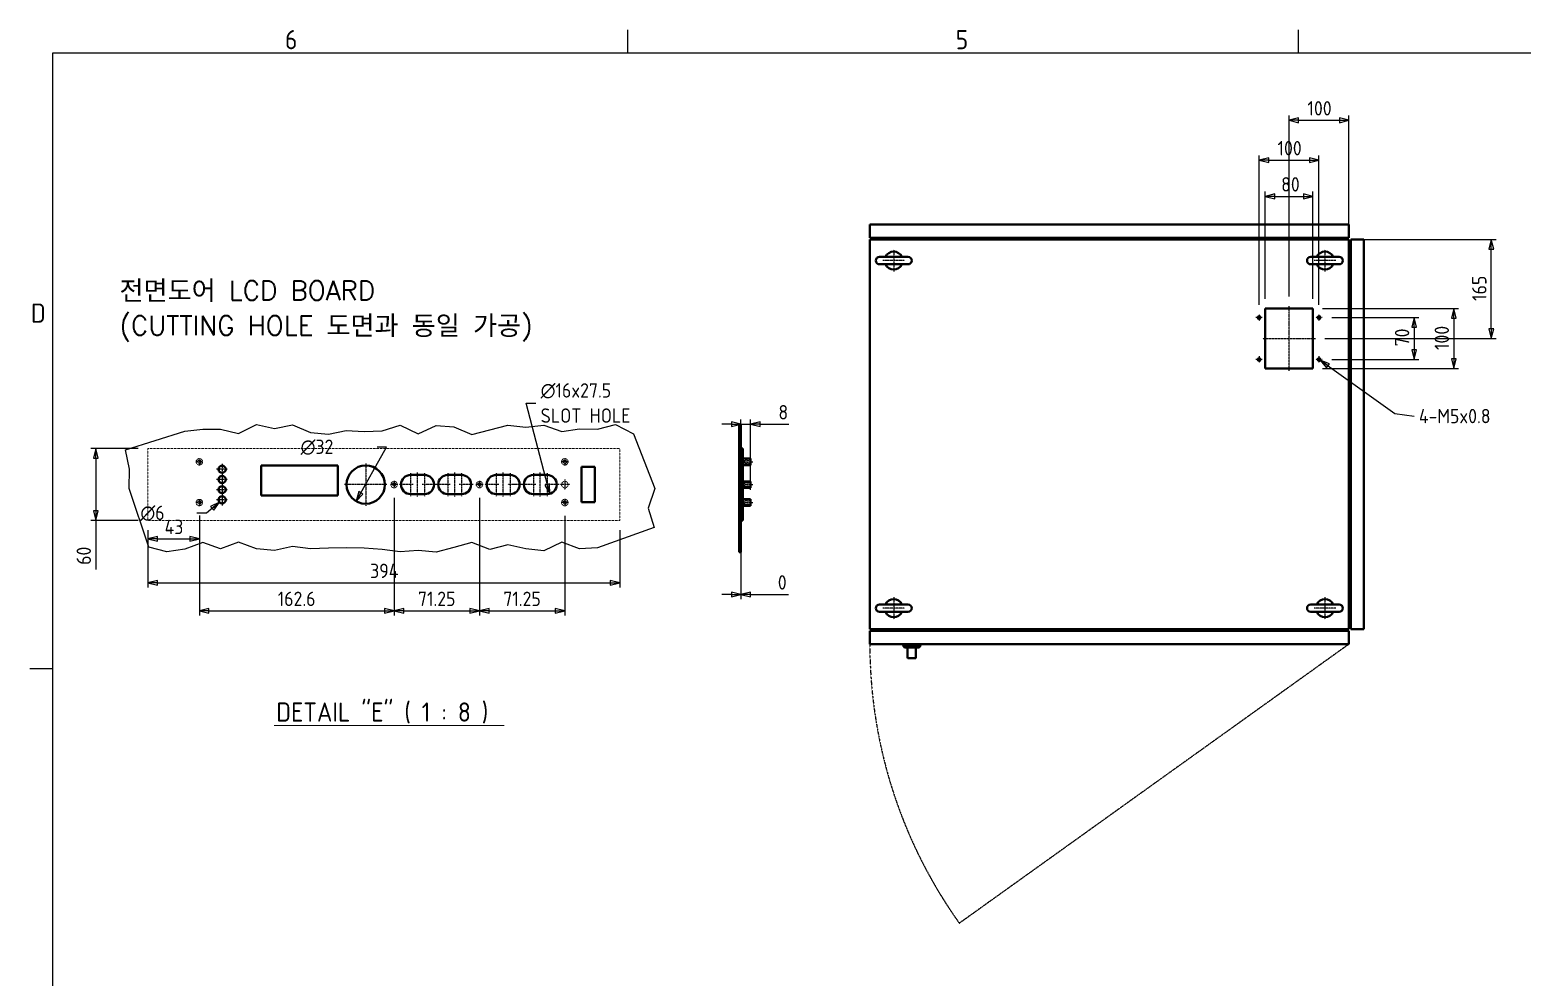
# Model space of a CAD drawing. Header units: millimetres. Extents: x 0 to 6720, y 0 to 4752.
# Drawn here: x 122 to 2613, y 3050 to 4630 of the extents above; entities that cross this region are included whole.
import ezdxf

# ---------------------------------------------------------------- set-up
doc = ezdxf.new("R2010")
doc.units = ezdxf.units.MM
for name, pattern in [('DPAB0445$0$CHAIN', [0.7087, 0.4724, -0.0591, 0.1181, -0.0591]), ('DPAB0445$0$DASH_DOT', [0.37, 0.24, -0.06, 0.01, -0.06]), ('DPAB0445$0$DASHED', [0.2067, 0.1654, -0.0413])]:
    doc.linetypes.add(name, pattern=pattern)
for name, color, linetype, lineweight in [('DPAB0445$0$가려진 것(ISO)', 2, 'DPAB0445$0$DASHED', 18), ('DPAB0445$0$가시적인 것(ISO)', 3, 'Continuous', 40), ('DPAB0445$0$가시적인 좁은 것(ISO)', 3, 'Continuous', 35), ('DPAB0445$0$경계(ISO)', 7, 'Continuous', 25), ('DPAB0445$0$기호(ISO)', 5, 'Continuous', 25), ('DPAB0445$0$끊기 선(JIS)', 7, 'Continuous', 25), ('DPAB0445$0$스케치 형상(ISO)', 3, 'Continuous', 25), ('DPAB0445$0$중심 표식(ISO)', 1, 'Continuous', 25), ('DPAB0445$0$중심선(ISO)', 1, 'Continuous', 25), ('DPAB0445$0$치수(ISO)', 2, 'Continuous', 25)]:
    doc.layers.add(name, color=color, linetype=linetype, lineweight=lineweight)
doc.styles.add('DPAB0445$0$문자 텍스트_PSTEK_POSCO', font='isocp.shx')
doc.styles.add('DPAB0445$0$치수 텍스트_PSTEK_POSCO', font='isocp.shx')
doc.styles.add('DPAB0445$0$텍스트 스타일512', font='isocp.shx')
doc.dimstyles.new('DPAB0445$0$치수_PSTEK_POSCO', dxfattribs={"dimscale": 16, "dimtxt": 1.5, "dimasz": 1, "dimexe": 0.5, "dimexo": 1, "dimgap": 0.5, "dimtad": 1, "dimrnd": 1e-08, "dimdsep": 46, "dimtxsty": 'DPAB0445$0$치수 텍스트_PSTEK_POSCO', "dimblk": 'DPAB0445$0$Filled-2', "dimcen": 0.09, "dimdle": 10, "dimclrd": 7, "dimclre": 7, "dimclrt": 2, "dimadec": 1, "dimazin": 2, "dimtfac": 1, "dimtmove": 0, "dimatfit": 3, "dimldrblk": 'DPAB0445$0$Filled-2', "dimfxl": 0, "dimtolj": 1, "dimlwd": -1, "dimlwe": -1, "dimarcsym": 0})
doc.dimstyles.new('DPAB0445$0$치수_PSTEK_POSCO$7', dxfattribs={"dimscale": 16, "dimtxt": 1.5, "dimasz": 1, "dimexe": 0.5, "dimexo": 1, "dimgap": 0.5, "dimtad": 1, "dimrnd": 1e-08, "dimdsep": 46, "dimtxsty": 'DPAB0445$0$치수 텍스트_PSTEK_POSCO', "dimblk": 'DPAB0445$0$Filled-2', "dimcen": 0.09, "dimdle": 10, "dimclrd": 7, "dimclre": 7, "dimclrt": 2, "dimadec": 1, "dimazin": 2, "dimtfac": 1, "dimtmove": 0, "dimatfit": 3, "dimldrblk": 'DPAB0445$0$Filled-2', "dimfxl": 0, "dimtolj": 1, "dimlwd": -1, "dimlwe": -1, "dimarcsym": 0})

# ---------------------------------------------------------------- blocks, each defined once
blk = doc.blocks.new('DPAB0445$0$경계 Default Border')
at = {"layer": 'DPAB0445$0$경계(ISO)'}
for p, q in [((70, 287), (70, 289.4)), ((140, 287), (140, 289.4)), ((10, 222.75), (7.6, 222.75))]:
    blk.add_line(p, q, dxfattribs=at)
at = {"layer": 'DPAB0445$0$경계(ISO)', "flags": 128}
blk.add_lwpolyline([(10, 10), (10, 287), (410, 287), (410, 10), (10, 10)], dxfattribs=at)
at = {"layer": 'DPAB0445$0$경계(ISO)', "color": 2, "char_height": 2, "attachment_point": 7, "style": 'DPAB0445$0$문자 텍스트_PSTEK_POSCO'}
for s, insert in [('6', (34.22, 287.38)), ('5', (104.22, 287.38)), ('D', (7.71, 258.86))]:
    blk.add_mtext(s, dxfattribs=dict(at, insert=insert))
blk = doc.blocks.new('DPAB0445$0$Filled-2')
at = {"color": 0}
for p, q in [((0, 0), (-1, 0.25)), ((-1, 0.25), (-1, -0.25)), ((-1, 0), (0, 0)), ((-1, -0.25), (0, 0))]:
    blk.add_line(p, q, dxfattribs=at)
at = {"color": 0, "flags": 128}
blk.add_lwpolyline([(-1, -0.25), (0, 0), (-1, 0.25), (-1, -0.25)], dxfattribs=at)
at = {"color": 0}
blk.add_solid([(-1, -0.25), (0, 0), (-1, 0.25), (-1, -0.25)], dxfattribs=at)
blk = doc.blocks.new('*D218')
at = {"layer": 'DPAB0445$0$치수(ISO)', "color": 7}
for p, q in [((2184.1, 4181.4), (2184.1, 4360.6)), ((2264.1, 4181.4), (2264.1, 4360.6)), ((2200.1, 4352.6), (2248.1, 4352.6))]:
    blk.add_line(p, q, dxfattribs=at)
at = {"layer": 'DPAB0445$0$치수(ISO)', "color": 7, "xscale": 16, "yscale": 16, "zscale": 16, "rotation": 180}
blk.add_blockref('DPAB0445$0$Filled-2', (2184.1, 4352.6), dxfattribs=at)
at = {"layer": 'DPAB0445$0$치수(ISO)', "color": 7, "xscale": 16, "yscale": 16, "zscale": 16}
blk.add_blockref('DPAB0445$0$Filled-2', (2264.1, 4352.6), dxfattribs=at)
at = {"layer": 'DPAB0445$0$치수(ISO)', "color": 2, "insert": (2210.9, 4372.6), "char_height": 24, "attachment_point": 4, "style": 'DPAB0445$0$치수 텍스트_PSTEK_POSCO'}
blk.add_mtext('\\A1;80', dxfattribs=at)
blk = doc.blocks.new('*D219')
at = {"layer": 'DPAB0445$0$치수(ISO)', "color": 7}
for p, q in [((2174.1, 4171.7), (2174.1, 4421)), ((2190.1, 4413), (2258.1, 4413)), ((2274.1, 4171.7), (2274.1, 4421))]:
    blk.add_line(p, q, dxfattribs=at)
at = {"layer": 'DPAB0445$0$치수(ISO)', "color": 7, "xscale": 16, "yscale": 16, "zscale": 16, "rotation": 180}
blk.add_blockref('DPAB0445$0$Filled-2', (2174.1, 4413), dxfattribs=at)
at = {"layer": 'DPAB0445$0$치수(ISO)', "color": 7, "xscale": 16, "yscale": 16, "zscale": 16}
blk.add_blockref('DPAB0445$0$Filled-2', (2274.1, 4413), dxfattribs=at)
at = {"layer": 'DPAB0445$0$치수(ISO)', "color": 2, "insert": (2204.9, 4433), "char_height": 24, "attachment_point": 4, "style": 'DPAB0445$0$치수 텍스트_PSTEK_POSCO'}
blk.add_mtext('\\A1;100', dxfattribs=at)
blk = doc.blocks.new('*D220')
at = {"layer": 'DPAB0445$0$치수(ISO)', "color": 7}
for p, q in [((2224.1, 4185.4), (2224.1, 4487.5)), ((2324.1, 4296.4), (2324.1, 4487.5)), ((2240.1, 4479.5), (2308.1, 4479.5))]:
    blk.add_line(p, q, dxfattribs=at)
at = {"layer": 'DPAB0445$0$치수(ISO)', "color": 7, "xscale": 16, "yscale": 16, "zscale": 16, "rotation": 180}
blk.add_blockref('DPAB0445$0$Filled-2', (2224.1, 4479.5), dxfattribs=at)
at = {"layer": 'DPAB0445$0$치수(ISO)', "color": 7, "xscale": 16, "yscale": 16, "zscale": 16}
blk.add_blockref('DPAB0445$0$Filled-2', (2324.1, 4479.5), dxfattribs=at)
at = {"layer": 'DPAB0445$0$치수(ISO)', "color": 2, "insert": (2254.9, 4499.5), "char_height": 24, "attachment_point": 4, "style": 'DPAB0445$0$치수 텍스트_PSTEK_POSCO'}
blk.add_mtext('\\A1;100', dxfattribs=at)
blk = doc.blocks.new('*D221')
at = {"layer": 'DPAB0445$0$치수(ISO)', "color": 7}
for p, q in [((2295.4, 4150.4), (2440.9, 4150.4)), ((2432.9, 4134.4), (2432.9, 4096.4)), ((2295.4, 4080.4), (2440.9, 4080.4))]:
    blk.add_line(p, q, dxfattribs=at)
at = {"layer": 'DPAB0445$0$치수(ISO)', "color": 7, "xscale": 16, "yscale": 16, "zscale": 16}
for p, rotation in [((2432.9, 4150.4), 90), ((2432.9, 4080.4), 270)]:
    blk.add_blockref('DPAB0445$0$Filled-2', p, dxfattribs=dict(at, rotation=rotation))
at = {"layer": 'DPAB0445$0$치수(ISO)', "color": 2, "insert": (2412.9, 4102.2), "char_height": 24, "attachment_point": 4, "rotation": 90, "style": 'DPAB0445$0$치수 텍스트_PSTEK_POSCO'}
blk.add_mtext('\\A1;70', dxfattribs=at)
blk = doc.blocks.new('*D222')
at = {"layer": 'DPAB0445$0$치수(ISO)', "color": 7}
for p, q in [((2280.1, 4165.4), (2507.2, 4165.4)), ((2499.2, 4149.4), (2499.2, 4081.4)), ((2280.1, 4065.4), (2507.2, 4065.4))]:
    blk.add_line(p, q, dxfattribs=at)
at = {"layer": 'DPAB0445$0$치수(ISO)', "color": 7, "xscale": 16, "yscale": 16, "zscale": 16}
for p, rotation in [((2499.2, 4165.4), 90), ((2499.2, 4065.4), 270)]:
    blk.add_blockref('DPAB0445$0$Filled-2', p, dxfattribs=dict(at, rotation=rotation))
at = {"layer": 'DPAB0445$0$치수(ISO)', "color": 2, "insert": (2479.2, 4096.2), "char_height": 24, "attachment_point": 4, "rotation": 90, "style": 'DPAB0445$0$치수 텍스트_PSTEK_POSCO'}
blk.add_mtext('\\A1;100', dxfattribs=at)
blk = doc.blocks.new('*D223')
at = {"layer": 'DPAB0445$0$치수(ISO)', "color": 7}
for p, q in [((2340.1, 4280.4), (2569.8, 4280.4)), ((2561.8, 4131.4), (2561.8, 4264.4)), ((2284.1, 4115.4), (2569.8, 4115.4))]:
    blk.add_line(p, q, dxfattribs=at)
at = {"layer": 'DPAB0445$0$치수(ISO)', "color": 7, "xscale": 16, "yscale": 16, "zscale": 16}
for p, rotation in [((2561.8, 4280.4), 90), ((2561.8, 4115.4), 270)]:
    blk.add_blockref('DPAB0445$0$Filled-2', p, dxfattribs=dict(at, rotation=rotation))
at = {"layer": 'DPAB0445$0$치수(ISO)', "color": 2, "insert": (2541.8, 4178.2), "char_height": 24, "attachment_point": 4, "rotation": 90, "style": 'DPAB0445$0$치수 텍스트_PSTEK_POSCO'}
blk.add_mtext('\\A1;165', dxfattribs=at)
blk = doc.blocks.new('*D249')
at = {"layer": 'DPAB0445$0$치수(ISO)', "color": 7}
for p, q in [((404.7, 3820), (404.7, 3773)), ((334.7, 3781), (388.7, 3781))]:
    blk.add_line(p, q, dxfattribs=at)
at = {"layer": 'DPAB0445$0$치수(ISO)', "color": 7, "xscale": 16, "yscale": 16, "zscale": 16, "rotation": 180}
blk.add_blockref('DPAB0445$0$Filled-2', (318.7, 3781), dxfattribs=at)
at = {"layer": 'DPAB0445$0$치수(ISO)', "color": 7, "xscale": 16, "yscale": 16, "zscale": 16}
blk.add_blockref('DPAB0445$0$Filled-2', (404.7, 3781), dxfattribs=at)
at = {"layer": 'DPAB0445$0$치수(ISO)', "color": 2, "insert": (346.6, 3801), "char_height": 24, "attachment_point": 4, "style": 'DPAB0445$0$치수 텍스트_PSTEK_POSCO'}
blk.add_mtext('\\A1;43', dxfattribs=at)
blk = doc.blocks.new('*D250')
at = {"layer": 'DPAB0445$0$치수(ISO)', "color": 7}
for p, q in [((729.9, 3849.5), (729.9, 3653)), ((404.7, 3820), (404.7, 3653)), ((420.7, 3661), (713.9, 3661))]:
    blk.add_line(p, q, dxfattribs=at)
at = {"layer": 'DPAB0445$0$치수(ISO)', "color": 7, "xscale": 16, "yscale": 16, "zscale": 16, "rotation": 180}
blk.add_blockref('DPAB0445$0$Filled-2', (404.7, 3661), dxfattribs=at)
at = {"layer": 'DPAB0445$0$치수(ISO)', "color": 7, "xscale": 16, "yscale": 16, "zscale": 16}
blk.add_blockref('DPAB0445$0$Filled-2', (729.9, 3661), dxfattribs=at)
at = {"layer": 'DPAB0445$0$치수(ISO)', "color": 2, "insert": (535.5, 3681), "char_height": 24, "attachment_point": 4, "style": 'DPAB0445$0$치수 텍스트_PSTEK_POSCO'}
blk.add_mtext('\\A1;162.6', dxfattribs=at)
blk = doc.blocks.new('*D251')
at = {"layer": 'DPAB0445$0$치수(ISO)', "color": 7}
for p, q in [((729.9, 3849.5), (729.9, 3653)), ((872.4, 3849.5), (872.4, 3653)), ((745.9, 3661), (856.4, 3661))]:
    blk.add_line(p, q, dxfattribs=at)
at = {"layer": 'DPAB0445$0$치수(ISO)', "color": 7, "xscale": 16, "yscale": 16, "zscale": 16, "rotation": 180}
blk.add_blockref('DPAB0445$0$Filled-2', (729.9, 3661), dxfattribs=at)
at = {"layer": 'DPAB0445$0$치수(ISO)', "color": 7, "xscale": 16, "yscale": 16, "zscale": 16}
blk.add_blockref('DPAB0445$0$Filled-2', (872.4, 3661), dxfattribs=at)
at = {"layer": 'DPAB0445$0$치수(ISO)', "color": 2, "insert": (769.6, 3681), "char_height": 24, "attachment_point": 4, "style": 'DPAB0445$0$치수 텍스트_PSTEK_POSCO'}
blk.add_mtext('\\A1;71.25', dxfattribs=at)
blk = doc.blocks.new('*D252')
at = {"layer": 'DPAB0445$0$치수(ISO)', "color": 7}
for p, q in [((872.4, 3849.5), (872.4, 3653)), ((1014.9, 3819.5), (1014.9, 3653)), ((888.4, 3661), (998.9, 3661))]:
    blk.add_line(p, q, dxfattribs=at)
at = {"layer": 'DPAB0445$0$치수(ISO)', "color": 7, "xscale": 16, "yscale": 16, "zscale": 16, "rotation": 180}
blk.add_blockref('DPAB0445$0$Filled-2', (872.4, 3661), dxfattribs=at)
at = {"layer": 'DPAB0445$0$치수(ISO)', "color": 7, "xscale": 16, "yscale": 16, "zscale": 16}
blk.add_blockref('DPAB0445$0$Filled-2', (1014.9, 3661), dxfattribs=at)
at = {"layer": 'DPAB0445$0$치수(ISO)', "color": 2, "insert": (912.1, 3681), "char_height": 24, "attachment_point": 4, "style": 'DPAB0445$0$치수 텍스트_PSTEK_POSCO'}
blk.add_mtext('\\A1;71.25', dxfattribs=at)
blk = doc.blocks.new('*D253')
at = {"layer": 'DPAB0445$0$치수(ISO)', "color": 7}
for p, q in [((318.7, 3795.7), (318.7, 3699.7)), ((1106.7, 3795.7), (1106.7, 3699.7)), ((334.7, 3707.7), (1090.7, 3707.7))]:
    blk.add_line(p, q, dxfattribs=at)
at = {"layer": 'DPAB0445$0$치수(ISO)', "color": 7, "xscale": 16, "yscale": 16, "zscale": 16, "rotation": 180}
blk.add_blockref('DPAB0445$0$Filled-2', (318.7, 3707.7), dxfattribs=at)
at = {"layer": 'DPAB0445$0$치수(ISO)', "color": 7, "xscale": 16, "yscale": 16, "zscale": 16}
blk.add_blockref('DPAB0445$0$Filled-2', (1106.7, 3707.7), dxfattribs=at)
at = {"layer": 'DPAB0445$0$치수(ISO)', "color": 2, "insert": (689.8, 3727.7), "char_height": 24, "attachment_point": 4, "style": 'DPAB0445$0$치수 텍스트_PSTEK_POSCO'}
blk.add_mtext('\\A1;394', dxfattribs=at)
blk = doc.blocks.new('*D254')
at = {"layer": 'DPAB0445$0$치수(ISO)', "color": 7}
for p, q in [((302.7, 3931.7), (223.7, 3931.7)), ((231.7, 3915.7), (231.7, 3827.7)), ((302.7, 3811.7), (223.7, 3811.7)), ((231.7, 3811.7), (231.7, 3729.7))]:
    blk.add_line(p, q, dxfattribs=at)
at = {"layer": 'DPAB0445$0$치수(ISO)', "color": 7, "xscale": 16, "yscale": 16, "zscale": 16}
for p, rotation in [((231.7, 3931.7), 90), ((231.7, 3811.7), 270)]:
    blk.add_blockref('DPAB0445$0$Filled-2', p, dxfattribs=dict(at, rotation=rotation))
at = {"layer": 'DPAB0445$0$치수(ISO)', "color": 2, "insert": (211.7, 3737.7), "char_height": 24, "attachment_point": 4, "rotation": 90, "style": 'DPAB0445$0$치수 텍스트_PSTEK_POSCO'}
blk.add_mtext('\\A1;60', dxfattribs=at)
blk = doc.blocks.new('*D255')
at = {"layer": 'DPAB0445$0$치수(ISO)', "color": 7}
for p, q in [((1308.9, 3795.7), (1308.9, 3680.4)), ((1308.9, 3783.8), (1308.9, 3680.4)), ((1292.9, 3688.4), (1276.9, 3688.4)), ((1324.9, 3688.4), (1388.1, 3688.4))]:
    blk.add_line(p, q, dxfattribs=at)
at = {"layer": 'DPAB0445$0$치수(ISO)', "color": 7, "xscale": 16, "yscale": 16, "zscale": 16}
blk.add_blockref('DPAB0445$0$Filled-2', (1308.9, 3688.4), dxfattribs=at)
at = {"layer": 'DPAB0445$0$치수(ISO)', "color": 7, "xscale": 16, "yscale": 16, "zscale": 16, "rotation": 180}
blk.add_blockref('DPAB0445$0$Filled-2', (1308.9, 3688.4), dxfattribs=at)
at = {"layer": 'DPAB0445$0$치수(ISO)', "color": 2, "insert": (1370.5, 3708.4), "char_height": 24, "attachment_point": 4, "style": 'DPAB0445$0$치수 텍스트_PSTEK_POSCO'}
blk.add_mtext('\\A1;0', dxfattribs=at)
blk = doc.blocks.new('*D256')
at = {"layer": 'DPAB0445$0$치수(ISO)', "color": 7}
for p, q in [((1292.9, 3972.4), (1276.9, 3972.4)), ((1308.9, 3972.3), (1308.9, 3980.4)), ((1308.9, 3972.4), (1324.9, 3972.4)), ((1324.9, 3863.1), (1324.9, 3980.4)), ((1340.9, 3972.4), (1389.1, 3972.4))]:
    blk.add_line(p, q, dxfattribs=at)
at = {"layer": 'DPAB0445$0$치수(ISO)', "color": 7, "xscale": 16, "yscale": 16, "zscale": 16}
blk.add_blockref('DPAB0445$0$Filled-2', (1308.9, 3972.4), dxfattribs=at)
at = {"layer": 'DPAB0445$0$치수(ISO)', "color": 7, "xscale": 16, "yscale": 16, "zscale": 16, "rotation": 180}
blk.add_blockref('DPAB0445$0$Filled-2', (1324.9, 3972.4), dxfattribs=at)
at = {"layer": 'DPAB0445$0$치수(ISO)', "color": 2, "insert": (1371.5, 3992.4), "char_height": 24, "attachment_point": 4, "style": 'DPAB0445$0$치수 텍스트_PSTEK_POSCO'}
blk.add_mtext('\\A1;8', dxfattribs=at)

msp = doc.modelspace()

# ---------------------------------------------------------------- linework, layer by layer
at = {"layer": 'DPAB0445$0$가려진 것(ISO)'}
for p, q in [((1305.715, 3971.299), (1308.915, 3971.299)), ((1305.715, 3971.033), (1308.915, 3971.033)), ((1305.715, 3970.974), (1308.915, 3970.974)), ((1305.715, 3970.631), (1308.915, 3970.631)), ((1305.715, 3970.357), (1308.915, 3970.357)), ((1305.715, 3967.859), (1308.915, 3967.859)), ((1305.715, 3967.536), (1308.915, 3967.536)), ((1305.715, 3965.499), (1308.915, 3965.499)), ((1305.715, 3964.523), (1308.915, 3964.523)), ((1305.715, 3963.872), (1308.915, 3963.872)), ((1305.715, 3963.87), (1308.915, 3963.87)), ((1305.715, 3963.865), (1308.915, 3963.865)), ((1305.715, 3961.682), (1308.915, 3961.682)), ((1305.715, 3961.557), (1308.915, 3961.557)), ((1305.715, 3960.644), (1308.915, 3960.644)), ((1305.715, 3960.333), (1308.915, 3960.333)), ((1305.715, 3959.966), (1308.915, 3959.966)), ((1305.715, 3958.823), (1308.915, 3958.823)), ((1305.715, 3957.1), (1308.915, 3957.1)), ((1305.715, 3956.502), (1308.915, 3956.502)), ((1305.715, 3955.518), (1308.915, 3955.518)), ((1305.715, 3955.077), (1308.915, 3955.077)), ((318.652, 3931.656), (318.652, 3811.656)), ((1106.652, 3931.656), (318.652, 3931.656)), ((1106.652, 3811.656), (1106.652, 3931.656)), ((1305.715, 3929.88), (1308.915, 3929.88)), ((1305.715, 3914.656), (1308.915, 3914.656)), ((1311.496, 3909.656), (1312.915, 3912.115)), ((1312.915, 3907.197), (1312.915, 3912.115)), ((1312.915, 3912.115), (1324.915, 3912.115)), ((1324.915, 3912.656), (1314.915, 3912.656)), ((1314.915, 3912.656), (1314.915, 3906.656)), ((1305.715, 3897.364), (1308.915, 3897.364)), ((1308.915, 3903.656), (1312.115, 3903.656)), ((1308.915, 3903.556), (1312.115, 3903.556)), ((1308.915, 3903.156), (1312.115, 3903.156)), ((1308.915, 3901.156), (1312.115, 3901.156)), ((1308.915, 3891.156), (1312.115, 3891.156)), ((1308.915, 3887.656), (1312.115, 3887.656)), ((1311.496, 3909.656), (1312.915, 3907.197)), ((1312.915, 3907.197), (1324.915, 3907.197)), ((1314.915, 3906.656), (1324.915, 3906.656)), ((1308.915, 3886.156), (1312.115, 3886.156)), ((1308.915, 3874.156), (1312.115, 3874.156)), ((1308.915, 3869.156), (1312.115, 3869.156)), ((1311.496, 3871.656), (1312.915, 3874.115)), ((1311.496, 3871.656), (1312.915, 3869.197)), ((1312.915, 3869.197), (1312.915, 3874.115)), ((1312.915, 3874.115), (1324.915, 3874.115)), ((1312.915, 3869.197), (1324.915, 3869.197)), ((1324.915, 3874.656), (1314.915, 3874.656)), ((1314.915, 3874.656), (1314.915, 3868.656)), ((1314.915, 3868.656), (1324.915, 3868.656)), ((1308.915, 3857.156), (1312.115, 3857.156)), ((1308.915, 3855.656), (1312.115, 3855.656)), ((1308.915, 3853.556), (1312.115, 3853.556)), ((1308.915, 3852.156), (1312.115, 3852.156)), ((1308.915, 3842.156), (1312.115, 3842.156)), ((1308.915, 3840.156), (1312.115, 3840.156)), ((1308.915, 3839.656), (1312.115, 3839.656)), ((1311.496, 3841.656), (1312.915, 3844.115)), ((1311.496, 3841.656), (1312.915, 3839.197)), ((1312.915, 3839.197), (1312.915, 3844.115)), ((1312.915, 3844.115), (1324.915, 3844.115)), ((1312.915, 3839.197), (1324.915, 3839.197)), ((1324.915, 3844.656), (1314.915, 3844.656)), ((1314.915, 3844.656), (1314.915, 3838.656)), ((1314.915, 3838.656), (1324.915, 3838.656)), ((1305.715, 3828.656), (1308.915, 3828.656)), ((318.652, 3811.656), (1106.652, 3811.656)), ((1305.715, 3775.694), (1308.915, 3775.694)), ((1305.715, 3775.507), (1308.915, 3775.507)), ((1305.715, 3775.129), (1308.915, 3775.129)), ((1305.715, 3774.865), (1308.915, 3774.865)), ((1305.715, 3771.089), (1308.915, 3771.089)), ((1305.715, 3768.249), (1308.915, 3768.249)), ((1305.715, 3767.438), (1308.915, 3767.438)), ((1305.715, 3766.068), (1308.915, 3766.068)), ((1305.715, 3765.285), (1308.915, 3765.285)), ((1305.715, 3764.654), (1308.915, 3764.654)), ((1305.715, 3764.556), (1308.915, 3764.556)), ((1305.715, 3764.32), (1308.915, 3764.32)), ((1305.715, 3764.218), (1308.915, 3764.218)), ((1305.715, 3763.656), (1308.915, 3763.656)), ((1305.715, 3763.496), (1308.915, 3763.496)), ((1305.715, 3763.415), (1308.915, 3763.415)), ((1305.715, 3761.732), (1308.915, 3761.732)), ((1305.715, 3761.52), (1308.915, 3761.52)), ((1305.715, 3759.271), (1308.915, 3759.271)), ((1305.715, 3759.195), (1308.915, 3759.195))]:
    msp.add_line(p, q, dxfattribs=at)
for centre, radius in [((404.652, 3909.656), 5.4), ((404.652, 3909.656), 2.459), ((1014.852, 3909.656), 5.4), ((1014.852, 3909.656), 2.459), ((729.852, 3871.656), 5.4), ((729.852, 3871.656), 2.459), ((872.352, 3871.656), 5.4), ((872.352, 3871.656), 2.459), ((1014.852, 3871.656), 5.4), ((404.652, 3841.656), 5.4), ((404.652, 3841.656), 2.459), ((1014.852, 3841.656), 5.4), ((1014.852, 3841.656), 2.459)]:
    msp.add_circle(centre, radius, dxfattribs=at)
for centre in [(404.652, 3909.656), (1014.852, 3909.656), (729.852, 3871.656), (872.352, 3871.656), (404.652, 3841.656), (1014.852, 3841.656)]:
    msp.add_arc(centre, 3, 280, 190, dxfattribs=at)
at = {"layer": 'DPAB0445$0$가시적인 것(ISO)'}
for p, q in [((1524.089, 4305.43), (2324.089, 4305.43)), ((1524.089, 4283.43), (1524.089, 4305.43)), ((2165.201, 4305.43), (2165.201, 4305.53)), ((2166.449, 4305.53), (2236.449, 4305.53)), ((2166.449, 4305.43), (2166.449, 4305.53)), ((2236.449, 4305.43), (2236.449, 4305.53)), ((2237.697, 4305.43), (2237.697, 4305.53)), ((2237.924, 4305.43), (2237.924, 4305.53)), ((2324.089, 4283.43), (2324.089, 4305.43)), ((2324.089, 4283.43), (1524.089, 4283.43)), ((1524.089, 4280.43), (1524.089, 3630.43)), ((2324.089, 4280.43), (1524.089, 4280.43)), ((1571.789, 4280.43), (1571.789, 4283.43)), ((2276.389, 4280.43), (2276.389, 4283.43)), ((2324.089, 3630.43), (2324.089, 4280.43)), ((2327.089, 4280.43), (2349.089, 4280.43)), ((2327.089, 3630.43), (2327.089, 4280.43)), ((2349.089, 4280.43), (2349.089, 3630.43)), ((1587.839, 4251.68), (1540.339, 4251.68)), ((1540.339, 4239.18), (1587.839, 4239.18)), ((2307.839, 4251.68), (2260.339, 4251.68)), ((2260.339, 4239.18), (2307.839, 4239.18)), ((2324.089, 4254.43), (2327.089, 4254.43)), ((2324.089, 4246.43), (2327.089, 4246.43)), ((2324.089, 4232.73), (2327.089, 4232.73)), ((2184.089, 4165.43), (2264.089, 4165.43)), ((2184.089, 4065.43), (2184.089, 4165.43)), ((2264.089, 4165.43), (2264.089, 4065.43)), ((2264.089, 4065.43), (2184.089, 4065.43)), ((1305.715, 3972.06), (1305.715, 3971.722)), ((1305.715, 3972.06), (1308.915, 3972.06)), ((1305.715, 3971.722), (1308.915, 3971.722)), ((1305.715, 3971.722), (1305.715, 3956.331)), ((1308.915, 3971.722), (1308.915, 3972.06)), ((1308.915, 3956.331), (1308.915, 3971.722)), ((1305.715, 3956.331), (1308.915, 3956.331)), ((1305.715, 3956.331), (1305.715, 3864.848)), ((1308.915, 3864.848), (1308.915, 3956.331)), ((1312.115, 3931.656), (1308.915, 3931.656)), ((1312.115, 3931.656), (1312.115, 3811.656)), ((1312.115, 3915.056), (1324.915, 3915.056)), ((1324.915, 3904.256), (1324.915, 3915.056)), ((508.052, 3903.556), (636.052, 3903.556)), ((508.052, 3853.556), (508.052, 3903.556)), ((636.052, 3903.556), (636.052, 3853.556)), ((757.452, 3887.656), (780.452, 3887.656)), ((819.452, 3887.656), (842.452, 3887.656)), ((900.452, 3887.656), (923.452, 3887.656)), ((962.452, 3887.656), (985.452, 3887.656)), ((1042.952, 3901.156), (1064.952, 3901.156)), ((1042.952, 3842.156), (1042.952, 3901.156)), ((1064.952, 3901.156), (1064.952, 3842.156)), ((1312.115, 3904.256), (1324.915, 3904.256)), ((1305.715, 3864.848), (1308.915, 3864.848)), ((1305.715, 3864.848), (1305.715, 3832.332)), ((1308.915, 3832.332), (1308.915, 3864.848)), ((1312.115, 3877.056), (1324.915, 3877.056)), ((1312.115, 3866.256), (1324.915, 3866.256)), ((1324.915, 3866.256), (1324.915, 3877.056)), ((636.052, 3853.556), (508.052, 3853.556)), ((780.452, 3855.656), (757.452, 3855.656)), ((842.452, 3855.656), (819.452, 3855.656)), ((923.452, 3855.656), (900.452, 3855.656)), ((985.452, 3855.656), (962.452, 3855.656)), ((1064.952, 3842.156), (1042.952, 3842.156)), ((1312.115, 3847.056), (1324.915, 3847.056)), ((1324.915, 3836.256), (1324.915, 3847.056)), ((1305.715, 3832.332), (1308.915, 3832.332)), ((1305.715, 3832.332), (1305.715, 3799.816)), ((1308.915, 3799.816), (1308.915, 3832.332)), ((1312.115, 3836.256), (1324.915, 3836.256)), ((1305.715, 3799.816), (1308.915, 3799.816)), ((1305.715, 3799.816), (1305.715, 3766.366)), ((1312.115, 3811.656), (1308.915, 3811.656)), ((1308.915, 3766.366), (1308.915, 3799.816)), ((1305.715, 3766.366), (1308.915, 3766.366)), ((1305.715, 3766.366), (1305.715, 3764.5)), ((1305.715, 3764.5), (1308.915, 3764.5)), ((1305.715, 3764.5), (1305.715, 3761.362)), ((1308.915, 3764.5), (1308.915, 3766.366)), ((1308.915, 3761.362), (1308.915, 3764.5)), ((1305.715, 3761.362), (1308.915, 3761.362)), ((1305.715, 3761.362), (1305.715, 3758.711)), ((1305.715, 3758.711), (1308.915, 3758.711)), ((1308.915, 3758.711), (1308.915, 3761.362)), ((1587.839, 3671.68), (1540.339, 3671.68)), ((2307.839, 3671.68), (2260.339, 3671.68)), ((2324.089, 3678.13), (2327.089, 3678.13)), ((2324.089, 3664.43), (2327.089, 3664.43)), ((1540.339, 3659.18), (1587.839, 3659.18)), ((2260.339, 3659.18), (2307.839, 3659.18)), ((2324.089, 3656.43), (2327.089, 3656.43)), ((1524.089, 3630.43), (2324.089, 3630.43)), ((1524.089, 3627.43), (1524.089, 3605.43)), ((1524.089, 3627.43), (2324.089, 3627.43)), ((1571.789, 3630.43), (1571.789, 3627.43)), ((2276.389, 3630.43), (2276.389, 3627.43)), ((2324.089, 3627.43), (2324.089, 3605.43)), ((2327.089, 3630.43), (2349.089, 3630.43)), ((2324.089, 3605.43), (1524.089, 3605.43)), ((1579.089, 3605.43), (1579.089, 3603.93)), ((1579.089, 3603.93), (1609.089, 3603.93)), ((1581.839, 3599.53), (1579.089, 3603.93)), ((1606.339, 3599.53), (1581.839, 3599.53)), ((1587.089, 3593.125), (1587.089, 3599.53)), ((1587.089, 3582.93), (1587.089, 3593.125)), ((1601.089, 3599.53), (1601.089, 3593.125)), ((1601.089, 3593.125), (1601.089, 3582.93)), ((1606.339, 3599.53), (1609.089, 3603.93)), ((1609.089, 3605.43), (1609.089, 3603.93)), ((1588.089, 3581.93), (1600.089, 3581.93))]:
    msp.add_line(p, q, dxfattribs=at)
for centre, radius in [((2174.089, 4150.43), 2.067), ((2274.089, 4150.43), 2.067), ((2174.089, 4080.43), 2.067), ((2274.089, 4080.43), 2.067), ((442.652, 3897.156), 6), ((682.452, 3871.656), 32), ((442.652, 3880.156), 6), ((442.652, 3863.156), 6), ((442.652, 3846.156), 6)]:
    msp.add_circle(centre, radius, dxfattribs=at)
for centre, radius, start, end in [((1540.339, 4245.43), 6.25, 90, 270), ((1564.089, 4245.43), 15, 24.624318, 155.375682), ((1564.089, 4245.43), 15, 204.624318, 335.375682), ((1587.839, 4245.43), 6.25, 270, 90), ((2260.339, 4245.43), 6.25, 90, 270), ((2284.089, 4245.43), 15, 24.624318, 155.375682), ((2284.089, 4245.43), 15, 204.624318, 335.375682), ((2307.839, 4245.43), 6.25, 270, 90), ((757.452, 3871.656), 16, 90, 270), ((780.452, 3871.656), 16, 270, 90), ((819.452, 3871.656), 16, 90, 270), ((842.452, 3871.656), 16, 270, 90), ((900.452, 3871.656), 16, 90, 270), ((923.452, 3871.656), 16, 270, 90), ((962.452, 3871.656), 16, 90, 270), ((985.452, 3871.656), 16, 270, 90), ((1540.339, 3665.43), 6.25, 90, 270), ((1564.089, 3665.43), 15, 24.624318, 155.375682), ((1587.839, 3665.43), 6.25, 270, 90), ((2260.339, 3665.43), 6.25, 90, 270), ((2284.089, 3665.43), 15, 24.624318, 155.375682), ((2307.839, 3665.43), 6.25, 270, 90), ((1564.089, 3665.43), 15, 204.624318, 335.375682), ((2284.089, 3665.43), 15, 204.624318, 335.375682), ((1588.089, 3582.93), 1, 180, 270), ((1600.089, 3582.93), 1, 270, 0)]:
    msp.add_arc(centre, radius, start, end, dxfattribs=at)
for points in [[(2165.201, 4305.53), (2165.7, 4305.53), (2166.449, 4305.53)], [(2236.449, 4305.53), (2237.198, 4305.53), (2237.697, 4305.53)], [(2237.697, 4305.53), (2237.833, 4305.53), (2237.924, 4305.53)]]:
    msp.add_open_spline(points, degree=2, dxfattribs=at)
at = {"layer": 'DPAB0445$0$가시적인 좁은 것(ISO)'}
for p, q in [((2327.089, 4253.686), (2324.089, 4253.686)), ((2324.089, 4247.174), (2327.089, 4247.174)), ((2327.089, 3663.686), (2324.089, 3663.686)), ((2324.089, 3657.174), (2327.089, 3657.174))]:
    msp.add_line(p, q, dxfattribs=at)
for centre in [(2174.089, 4150.43), (2274.089, 4150.43), (2174.089, 4080.43), (2274.089, 4080.43)]:
    msp.add_arc(centre, 2.5, 170, 80, dxfattribs=at)
at = {"layer": 'DPAB0445$0$기호(ISO)', "color": 6, "lineweight": 18}
msp.add_line((529.581, 3469.409), (913.695, 3469.409), dxfattribs=at)
at = {"layer": 'DPAB0445$0$끊기 선(JIS)'}
for p, q in [((380.267, 3960.644), (410.235, 3963.865)), ((410.235, 3963.865), (440.203, 3963.872)), ((440.203, 3963.872), (470.171, 3957.1)), ((470.171, 3957.1), (500.139, 3972.06)), ((500.139, 3972.06), (530.106, 3965.499)), ((530.106, 3965.499), (560.074, 3971.299)), ((560.074, 3971.299), (590.042, 3958.823)), ((709.913, 3961.557), (739.881, 3971.033)), ((739.881, 3971.033), (769.849, 3956.502)), ((769.849, 3956.502), (799.817, 3970.357)), ((799.817, 3970.357), (829.785, 3967.859)), ((829.785, 3967.859), (859.752, 3955.077)), ((859.752, 3955.077), (889.72, 3962.759)), ((889.72, 3962.759), (919.688, 3970.631)), ((919.688, 3970.631), (949.656, 3967.536)), ((949.656, 3967.536), (979.624, 3970.974)), ((979.624, 3970.974), (1009.592, 3959.966)), ((1009.592, 3959.966), (1039.559, 3964.523)), ((1039.559, 3964.523), (1069.527, 3963.87)), ((1069.527, 3963.87), (1099.495, 3971.722)), ((1099.495, 3971.722), (1129.463, 3956.331)), ((281.277, 3929.88), (380.267, 3960.644)), ((590.042, 3958.823), (620.01, 3955.518)), ((620.01, 3955.518), (649.978, 3961.682)), ((649.978, 3961.682), (679.946, 3960.333)), ((679.946, 3960.333), (709.913, 3961.557)), ((1129.463, 3956.331), (1165.079, 3864.848)), ((288.115, 3897.364), (281.277, 3929.88)), ((287.215, 3864.848), (288.115, 3897.364)), ((320.332, 3767.438), (287.215, 3864.848)), ((1165.079, 3864.848), (1154.231, 3832.332)), ((1154.231, 3832.332), (1164.273, 3799.816)), ((1164.273, 3799.816), (1069.527, 3766.366)), ((350.3, 3759.271), (320.332, 3767.438)), ((380.267, 3763.656), (350.3, 3759.271)), ((410.235, 3775.129), (380.267, 3763.656)), ((440.203, 3764.218), (410.235, 3775.129)), ((470.171, 3775.694), (440.203, 3764.218)), ((500.139, 3764.556), (470.171, 3775.694)), ((530.106, 3761.732), (500.139, 3764.556)), ((560.074, 3768.249), (530.106, 3761.732)), ((590.042, 3764.654), (560.074, 3768.249)), ((620.01, 3765.59), (590.042, 3764.654)), ((649.978, 3766.068), (620.01, 3765.59)), ((679.946, 3765.285), (649.978, 3766.068)), ((709.913, 3763.415), (679.946, 3765.285)), ((739.881, 3759.195), (709.913, 3763.415)), ((829.785, 3766.86), (799.817, 3758.711)), ((859.752, 3774.865), (829.785, 3766.86)), ((889.72, 3763.496), (859.752, 3774.865)), ((919.688, 3771.089), (889.72, 3763.496)), ((949.656, 3764.32), (919.688, 3771.089)), ((979.624, 3761.362), (949.656, 3764.32)), ((1009.592, 3775.507), (979.624, 3761.362)), ((1039.559, 3764.5), (1009.592, 3775.507)), ((1069.527, 3766.366), (1039.559, 3764.5)), ((769.849, 3761.52), (739.881, 3759.195)), ((799.817, 3758.711), (769.849, 3761.52))]:
    msp.add_line(p, q, dxfattribs=at)
at = {"layer": 'DPAB0445$0$스케치 형상(ISO)', "color": 6, "linetype": 'DPAB0445$0$DASH_DOT'}
msp.add_line((2324.089, 3605.43), (1673.61, 3139.73), dxfattribs=at)
msp.add_arc((2324.089, 3605.43), 800, 180, 215.600127, dxfattribs=at)
at = {"layer": 'DPAB0445$0$중심 표식(ISO)', "linetype": 'DPAB0445$0$CHAIN'}
for p, q in [((1564.089, 4263.63), (1564.089, 4227.23)), ((2284.089, 4263.63), (2284.089, 4227.23)), ((1582.289, 4245.43), (1545.889, 4245.43)), ((2302.289, 4245.43), (2265.889, 4245.43)), ((2179.356, 4150.43), (2168.822, 4150.43)), ((2174.089, 4155.697), (2174.089, 4145.163)), ((2279.356, 4150.43), (2268.822, 4150.43)), ((2274.089, 4155.697), (2274.089, 4145.163)), ((2179.356, 4080.43), (2168.822, 4080.43)), ((2174.089, 4085.697), (2174.089, 4075.163)), ((2279.356, 4080.43), (2268.822, 4080.43)), ((2274.089, 4085.697), (2274.089, 4075.163)), ((404.652, 3915.315), (404.652, 3903.997)), ((1014.852, 3915.856), (1014.852, 3903.456)), ((410.311, 3909.656), (398.993, 3909.656)), ((451.852, 3897.156), (433.452, 3897.156)), ((442.652, 3906.356), (442.652, 3887.956)), ((442.652, 3889.356), (442.652, 3870.956)), ((682.452, 3906.856), (682.452, 3836.456)), ((757.452, 3890.856), (757.452, 3852.456)), ((780.452, 3890.856), (780.452, 3852.456)), ((819.452, 3890.856), (819.452, 3852.456)), ((842.452, 3890.856), (842.452, 3852.456)), ((900.452, 3890.856), (900.452, 3852.456)), ((923.452, 3890.856), (923.452, 3852.456)), ((962.452, 3890.856), (962.452, 3852.456)), ((985.452, 3890.856), (985.452, 3852.456)), ((1021.052, 3909.656), (1008.652, 3909.656)), ((451.852, 3880.156), (433.452, 3880.156)), ((451.852, 3863.156), (433.452, 3863.156)), ((442.652, 3872.356), (442.652, 3853.956)), ((717.652, 3871.656), (647.252, 3871.656)), ((736.052, 3871.656), (723.652, 3871.656)), ((729.852, 3877.856), (729.852, 3865.456)), ((761.452, 3871.656), (738.252, 3871.656)), ((799.652, 3871.656), (776.452, 3871.656)), ((823.452, 3871.656), (800.252, 3871.656)), ((861.652, 3871.656), (838.452, 3871.656)), ((878.552, 3871.656), (866.152, 3871.656)), ((872.352, 3877.856), (872.352, 3865.456)), ((904.452, 3871.656), (881.252, 3871.656)), ((942.652, 3871.656), (919.452, 3871.656)), ((966.452, 3871.656), (943.252, 3871.656)), ((1004.652, 3871.656), (981.452, 3871.656)), ((1023.452, 3871.656), (1006.252, 3871.656)), ((1014.852, 3880.256), (1014.852, 3863.056)), ((410.311, 3841.656), (398.993, 3841.656)), ((404.652, 3847.315), (404.652, 3835.997)), ((451.852, 3846.156), (433.452, 3846.156)), ((442.652, 3855.356), (442.652, 3836.956)), ((1021.052, 3841.656), (1008.652, 3841.656)), ((1014.852, 3847.856), (1014.852, 3835.456)), ((1582.289, 3665.43), (1545.889, 3665.43)), ((1564.089, 3683.63), (1564.089, 3647.23)), ((2302.289, 3665.43), (2265.889, 3665.43)), ((2284.089, 3683.63), (2284.089, 3647.23))]:
    msp.add_line(p, q, dxfattribs=at)
at = {"layer": 'DPAB0445$0$중심선(ISO)', "linetype": 'DPAB0445$0$CHAIN'}
for p, q in [((2224.089, 4061.43), (2224.089, 4169.43)), ((2180.089, 4115.43), (2268.089, 4115.43)), ((768.952, 3851.656), (768.952, 3891.656)), ((830.952, 3851.656), (830.952, 3891.656)), ((911.952, 3851.656), (911.952, 3891.656)), ((973.952, 3851.656), (973.952, 3891.656)), ((1308.115, 3909.656), (1328.915, 3909.656)), ((1308.115, 3871.656), (1328.915, 3871.656)), ((1308.115, 3841.656), (1328.915, 3841.656))]:
    msp.add_line(p, q, dxfattribs=at)

# ---------------------------------------------------------------- block references
at = {"xscale": 16, "yscale": 16, "zscale": 16}
msp.add_blockref('DPAB0445$0$경계 Default Border', (0, 0), dxfattribs=at)

# ---------------------------------------------------------------- texts
at = {"layer": 'DPAB0445$0$기호(ISO)', "color": 2, "attachment_point": 4}
for s, insert, char_height, width, line_spacing_factor, style in [('{\\fRomanS|b0|i0;\\H32.0000;전면도어 LCD BOARD\\P(CUTTING HOLE 도면과 동일 가공)}', (271.289, 4160.981), 32, 846.56072, 1.093904, 'DPAB0445$0$문자 텍스트_PSTEK_POSCO'), ('{\\fisocp|b0|i0;\\H24.0000;\\fAIGDT|b0|i0;\\H23.9849;n\\fisocp|b0|i0;\\H24.0000;16x27.5\\PSLOT HOLE}', (974.453, 4007.782), 24, 175.14051, 1.05, 'DPAB0445$0$치수 텍스트_PSTEK_POSCO'), ('{4-M5x0.8}', (2440.922, 3985.986), 24, 148.1847, 0.2625, 'DPAB0445$0$치수 텍스트_PSTEK_POSCO')]:
    msp.add_mtext(s, dxfattribs=dict(at, insert=insert, char_height=char_height, width=width, line_spacing_factor=line_spacing_factor, style=style))
at = {"layer": 'DPAB0445$0$기호(ISO)', "color": 2, "char_height": 24, "attachment_point": 6, "line_spacing_factor": 0.2625, "style": 'DPAB0445$0$치수 텍스트_PSTEK_POSCO'}
for s, insert in [('{\\fAIGDT|b0|i0;\\H23.9849;n\\fisocp|b0|i0;\\H24.0000;32}', (628.375, 3933.938)), ('{\\fAIGDT|b0|i0;\\H23.9849;n\\fisocp|b0|i0;\\H24.0000;6}', (346.576, 3823.762))]:
    msp.add_mtext(s, dxfattribs=dict(at, insert=insert))
at = {"layer": 'DPAB0445$0$기호(ISO)', "color": 6, "insert": (532.909, 3472.947), "char_height": 32, "attachment_point": 7, "style": 'DPAB0445$0$텍스트 스타일512'}
msp.add_mtext('DETAIL "E" ( 1 : 8 )', dxfattribs=at)

# ---------------------------------------------------------------- dimensions: what is measured, and where the dimension line sits
at = {"layer": 'DPAB0445$0$치수(ISO)', "color": 7}
for base, p1, p2, override, picture, middle in [((2324.089, 4479.533), (2224.089, 4169.43), (2324.089, 4280.43), {"dimdec": 2, "dimtp": 0, "dimtm": 0, "dimtdec": 2, "dimtofl": 0, "dimatfit": 1}, '*D220', (2274.089, 4479.533)), ((1308.915424197, 3688.39277878), (1308.915424197, 3799.81593438), (1308.915424197, 3811.655996697), {"dimdec": 2, "dimlfac": 0.5, "dimtp": 0, "dimtm": 0, "dimtdec": 2, "dimtofl": 1, "dimatfit": 1}, '*D255', (1375.301788929, 3688.39277878))]:
    dim = msp.add_linear_dim(base=base, p1=p1, p2=p2, dimstyle='DPAB0445$0$치수_PSTEK_POSCO', override=override, dxfattribs=at)
    dim.commit()
    dim.dimension.update_dxf_attribs({"geometry": picture, "text_midpoint": middle, "dimtype": 160})
for base, p1, p2, angle, override, picture, middle in [((2274.089, 4413.011), (2174.089, 4155.697), (2274.089, 4155.697), 180, {"dimdec": 2, "dimtp": 0, "dimtm": 0, "dimtdec": 2, "dimtofl": 0, "dimatfit": 1}, '*D219', (2224.089, 4413.011)), ((2264.089, 4352.575), (2184.089, 4165.43), (2264.089, 4165.43), 180, {"dimdec": 2, "dimtp": 0, "dimtm": 0, "dimtdec": 2, "dimtofl": 0, "dimatfit": 1}, '*D218', (2224.089, 4352.575)), ((2561.829, 4280.43), (2268.089, 4115.43), (2324.089, 4280.43), 90, {"dimdec": 2, "dimtp": 0, "dimtm": 0, "dimtdec": 2, "dimtofl": 0, "dimatfit": 1}, '*D223', (2561.829, 4197.93)), ((2499.221, 4065.43), (2264.089, 4165.43), (2264.089, 4065.43), 90, {"dimdec": 2, "dimtp": 0, "dimtm": 0, "dimtdec": 2, "dimtofl": 0, "dimatfit": 1}, '*D222', (2499.221, 4115.43)), ((2432.886, 4080.43), (2279.356, 4150.43), (2279.356, 4080.43), 90, {"dimdec": 2, "dimtp": 0, "dimtm": 0, "dimtdec": 2, "dimtofl": 0, "dimatfit": 1}, '*D221', (2432.886, 4115.43)), ((1308.915, 3972.39), (1324.915, 3847.056), (1308.915, 3956.331), 180, {"dimdec": 2, "dimlfac": 0.5, "dimtp": 0, "dimtm": 0, "dimtdec": 2, "dimtofl": 1, "dimatfit": 1}, '*D256', (1376.311, 3972.39)), ((231.746, 3931.656), (318.652, 3811.656), (318.652, 3931.656), 90, {"dimdec": 2, "dimlfac": 0.5, "dimtp": 0, "dimtm": 0, "dimtdec": 2, "dimtofl": 0, "dimatfit": 2}, '*D254', (231.746, 3751.656)), ((404.652, 3781.044), (318.652, 3931.656), (404.652, 3835.997), 180, {"dimdec": 2, "dimlfac": 0.5, "dimblk2": 'DPAB0445$0$Filled-2', "dimsah": 1, "dimse1": 1, "dimtp": 0, "dimtm": 0, "dimtdec": 2, "dimtofl": 0, "dimatfit": 1}, '*D249', (361.492, 3781.044)), ((729.852, 3661.044), (404.652, 3835.997), (729.852, 3865.456), 180, {"dimdec": 2, "dimlfac": 0.5, "dimblk1": 'DPAB0445$0$Filled-2', "dimblk2": 'DPAB0445$0$Filled-2', "dimsah": 1, "dimtp": 0, "dimtm": 0, "dimtdec": 2, "dimtofl": 0, "dimatfit": 1}, '*D250', (567.252, 3661.044)), ((872.352, 3661.044), (729.852, 3865.456), (872.352, 3865.456), 180, {"dimdec": 2, "dimlfac": 0.5, "dimblk1": 'DPAB0445$0$Filled-2', "dimblk2": 'DPAB0445$0$Filled-2', "dimsah": 1, "dimtp": 0, "dimtm": 0, "dimtdec": 2, "dimtofl": 0, "dimatfit": 1}, '*D251', (801.262, 3661.044)), ((1014.852, 3661.044), (872.352, 3865.456), (1014.852, 3835.456), 180, {"dimdec": 2, "dimlfac": 0.5, "dimblk1": 'DPAB0445$0$Filled-2', "dimsah": 1, "dimtp": 0, "dimtm": 0, "dimtdec": 2, "dimtofl": 0, "dimatfit": 1}, '*D252', (943.762, 3661.044)), ((1106.652, 3707.656), (318.652, 3811.656), (1106.652, 3811.656), 180, {"dimdec": 2, "dimlfac": 0.5, "dimtp": 0, "dimtm": 0, "dimtdec": 2, "dimtofl": 0, "dimatfit": 1}, '*D253', (712.652, 3707.656))]:
    dim = msp.add_linear_dim(base=base, p1=p1, p2=p2, angle=angle, dimstyle='DPAB0445$0$치수_PSTEK_POSCO', override=override, dxfattribs=at)
    dim.commit()
    dim.dimension.update_dxf_attribs({"geometry": picture, "text_midpoint": middle, "dimtype": 160})

# ---------------------------------------------------------------- leaders
at = {"layer": 'DPAB0445$0$기호(ISO)', "color": 7, "annotation_type": 0, "has_hookline": 1}
for points, hookline_direction, text_width in [([(2276.125, 4078.979), (2400.922, 3990.015), (2432.922, 3985.986)], 0, 124.8), ([(989.593, 3856.201), (950.453, 4007.782), (966.453, 4007.782)], 0, 165.649), ([(666.452, 3843.943), (717.255, 3933.938), (701.255, 3933.938)], 1, 59.33), ([(438.023, 3842.339), (416.59, 3823.762), (400.59, 3823.762)], 1, 40.846)]:
    msp.add_leader(points, dimstyle='DPAB0445$0$치수_PSTEK_POSCO$7', override={"dimtad": 0}, dxfattribs=dict(at, hookline_direction=hookline_direction, text_width=text_width))

doc.saveas('drawing.dxf')
